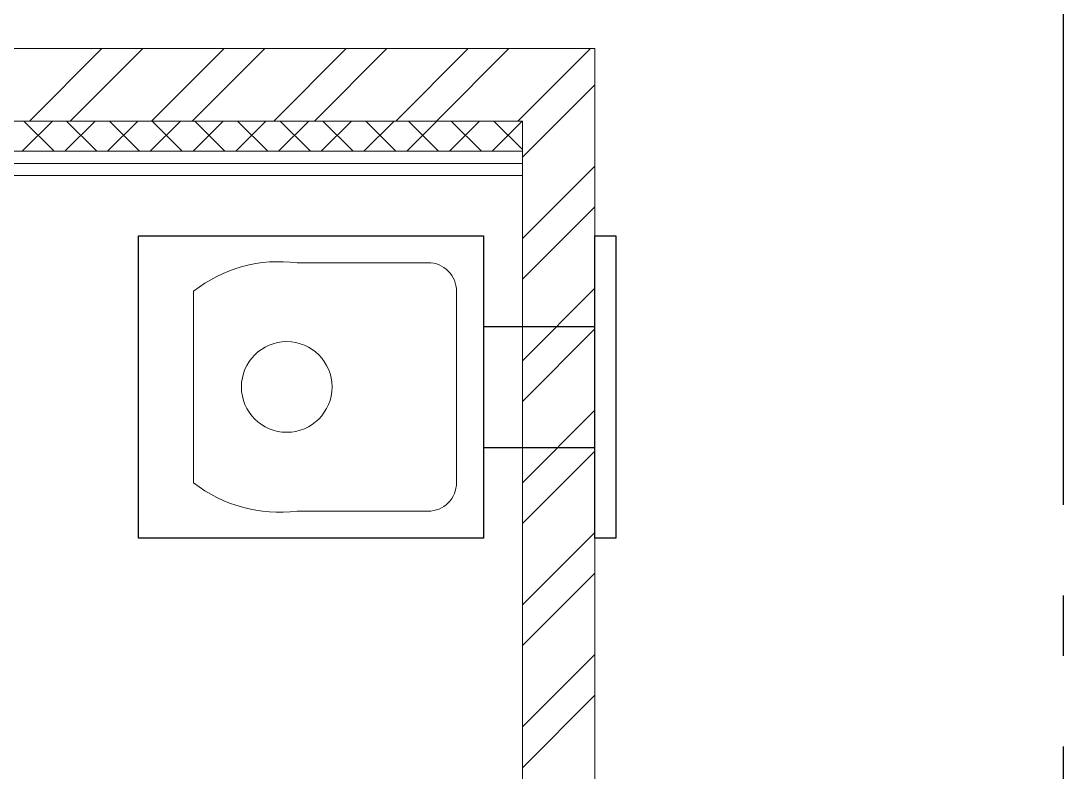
# Model space of a CAD drawing. Header units: inches. Extents: x -21163 to 11874, y -14995 to 6550.
# Drawn here: x -6476 to -4751, y -1106 to 137 of the extents above; entities that cross this region are included whole.
import ezdxf

# ---------------------------------------------------------------- set-up
doc = ezdxf.new("R2010")
doc.units = ezdxf.units.IN
doc.header["$MEASUREMENT"] = 0
doc.linetypes.add('CONTI', pattern=[0])
doc.linetypes.add('GOST2.303 5', pattern=[24, 20, -1.5, 1, -1.5])
doc.layers.add('axis_dim', color=8, linetype='CONTI')
doc.layers.add('furniture', color=8, linetype='Continuous', lineweight=0)
doc.layers.add('Wall2', color=8, linetype='Continuous', lineweight=5)

msp = doc.modelspace()

# ---------------------------------------------------------------- linework, layer by layer
at = {"layer": 'axis_dim', "linetype": 'GOST2.303 5', "lineweight": 25, "ltscale": 100}
msp.add_lwpolyline([(-4750.6, 1336), (-4750.6, -2264)], dxfattribs=at)
at = {"layer": 'furniture', "ltscale": 100}
for points in [[(-5645.6, -29), (-7855.6, -29)], [(-6473.5, -79), (-6423.5, -29)], [(-6420.6, -79), (-6470.6, -29)], [(-6402.8, -79), (-6352.8, -29)], [(-6349.9, -79), (-6399.9, -29)], [(-6332.1, -79), (-6282.1, -29)], [(-6279.2, -79), (-6329.2, -29)], [(-6261.4, -79), (-6211.4, -29)], [(-6208.5, -79), (-6258.5, -29)], [(-6190.7, -79), (-6140.7, -29)], [(-6137.8, -79), (-6187.8, -29)], [(-6120, -79), (-6070, -29)], [(-6067.1, -79), (-6117.1, -29)], [(-6049.3, -79), (-5999.3, -29)], [(-5996.4, -79), (-6046.4, -29)], [(-5978.6, -79), (-5928.6, -29)], [(-5925.7, -79), (-5975.7, -29)], [(-5907.8, -79), (-5857.8, -29)], [(-5854.9, -79), (-5904.9, -29)], [(-5837.1, -79), (-5787.1, -29)], [(-5784.2, -79), (-5834.2, -29)], [(-5766.4, -79), (-5716.4, -29)], [(-5713.5, -79), (-5763.5, -29)], [(-5695.7, -79), (-5645.7, -29)], [(-5645.6, -76.3), (-5692.8, -29)], [(-5645.6, -79), (-5645.6, -29)], [(-7805.6, -79), (-5645.6, -79)], [(-7805.6, -79), (-5645.6, -79)], [(-5645.6, -79), (-5645.6, -99)], [(-5645.6, -99), (-7785.6, -99)], [(-7785.6, -99), (-5645.6, -99)], [(-5645.6, -99), (-5645.6, -119)], [(-5645.6, -119), (-7765.6, -119)]]:
    msp.add_lwpolyline(points, dxfattribs=at)
at = {"layer": 'furniture', "lineweight": 30}
for points in [[(-5710.1, -719), (-6280.9, -719), (-6280.9, -219), (-5710.1, -219)], [(-5525.6, -719), (-5525.6, -219), (-5491, -219), (-5491, -719)]]:
    msp.add_lwpolyline(points, close=True, dxfattribs=at)
at = {"layer": 'furniture'}
msp.add_lwpolyline([(-5801.6, -674.6), (-6018.6, -674.6, -0.199006), (-6190, -627.5), (-6190, -310.5, -0.199006), (-6018.6, -263.4), (-5801.6, -263.4, -0.414214), (-5754.6, -310.5), (-5754.6, -627.5, -0.414214)], format="xyb", close=True, dxfattribs=at)
at = {"layer": 'furniture', "lineweight": 30}
for points in [[(-5710.1, -369), (-5525.6, -369)], [(-5710.1, -569), (-5525.6, -569)]]:
    msp.add_lwpolyline(points, dxfattribs=at)
at = {"layer": 'furniture'}
msp.add_circle((-6035.6, -469), 75, dxfattribs=at)
at = {"layer": 'Wall2', "ltscale": 100}
for points in [[(-6731.2, 91), (-5525.6, 91)], [(-6461.4, -29), (-6341.4, 91)], [(-6394, -29), (-6274, 91)], [(-6259.3, -29), (-6139.3, 91)], [(-6192, -29), (-6072, 91)], [(-6057.2, -29), (-5937.2, 91)], [(-5989.9, -29), (-5869.9, 91)], [(-5855.2, -29), (-5735.2, 91)], [(-5787.8, -29), (-5667.8, 91)], [(-5653.1, -29), (-5533.1, 91)], [(-5525.6, 91), (-5525.6, -1273.9)], [(-5645.6, -88.8), (-5525.6, 31.2)], [(-5645.6, -29), (-7855.6, -29)], [(-5645.6, -119), (-5645.6, -29)], [(-5645.6, -29), (-5645.6, -29)], [(-5645.6, -223.5), (-5525.6, -103.5)], [(-5645.6, -1273.9), (-5645.6, -119)], [(-5645.6, -119), (-5645.6, -119)], [(-5645.6, -290.8), (-5525.6, -170.8)], [(-5645.6, -425.6), (-5525.6, -305.6)], [(-5645.6, -492.9), (-5525.6, -372.9)], [(-5645.6, -627.6), (-5525.6, -507.6)], [(-5645.6, -695), (-5525.6, -575)], [(-5645.6, -829.7), (-5525.6, -709.7)], [(-5645.6, -897), (-5525.6, -777)], [(-5645.6, -1031.7), (-5525.6, -911.7)], [(-5645.6, -1099.1), (-5525.6, -979.1)]]:
    msp.add_lwpolyline(points, dxfattribs=at)

doc.saveas('drawing.dxf')
